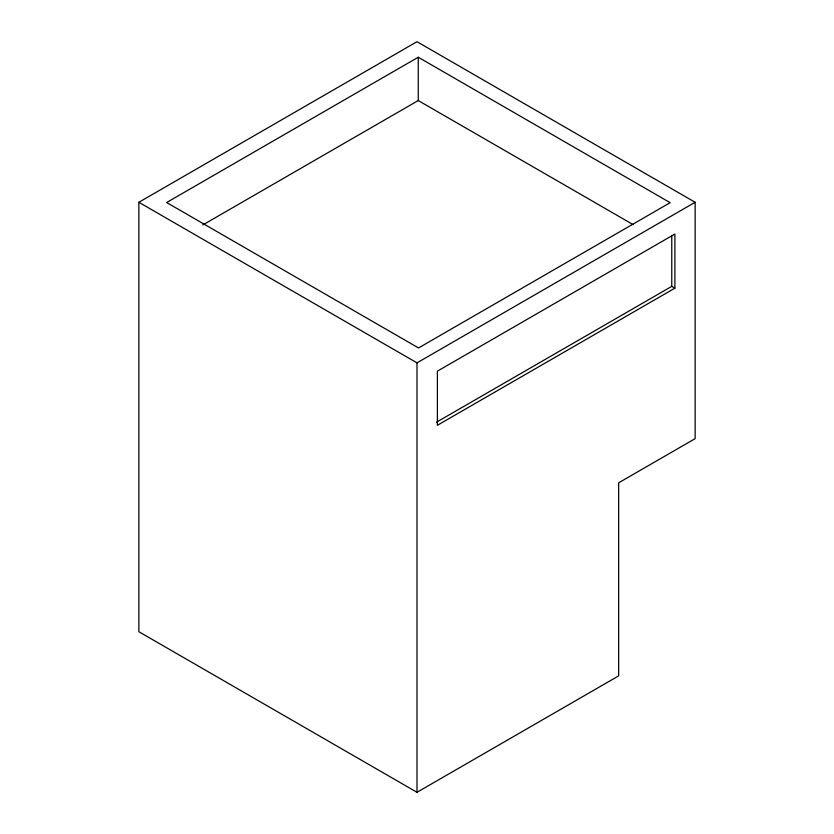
<?xml version="1.0" encoding="UTF-8"?>
<svg xmlns="http://www.w3.org/2000/svg" width="834" height="834" viewBox="0 0 834 834"><rect width="100%" height="100%" fill="white"/><g stroke="black" fill="none" stroke-linecap="round" stroke-linejoin="round"><path stroke-width="1.25" d="M138.861 202.287L417 41.7L695.139 202.287L695.139 438.653L618.651 482.813L618.651 675.874L417 792.3L138.861 631.713L138.861 202.287L417 362.863L695.139 202.287M418.251 57.244L166.633 202.526L418.532 347.955L670.15 202.683L418.251 57.244L418.251 100.549L202.735 224.982M436.505 422.192L671.766 286.364L674.894 288.168L674.894 234.031L437.381 371.161L437.381 425.298L674.894 288.168M418.251 100.549L633.048 224.565M671.766 236.095L671.766 286.364M417 362.863L417 792.3"/></g></svg>
